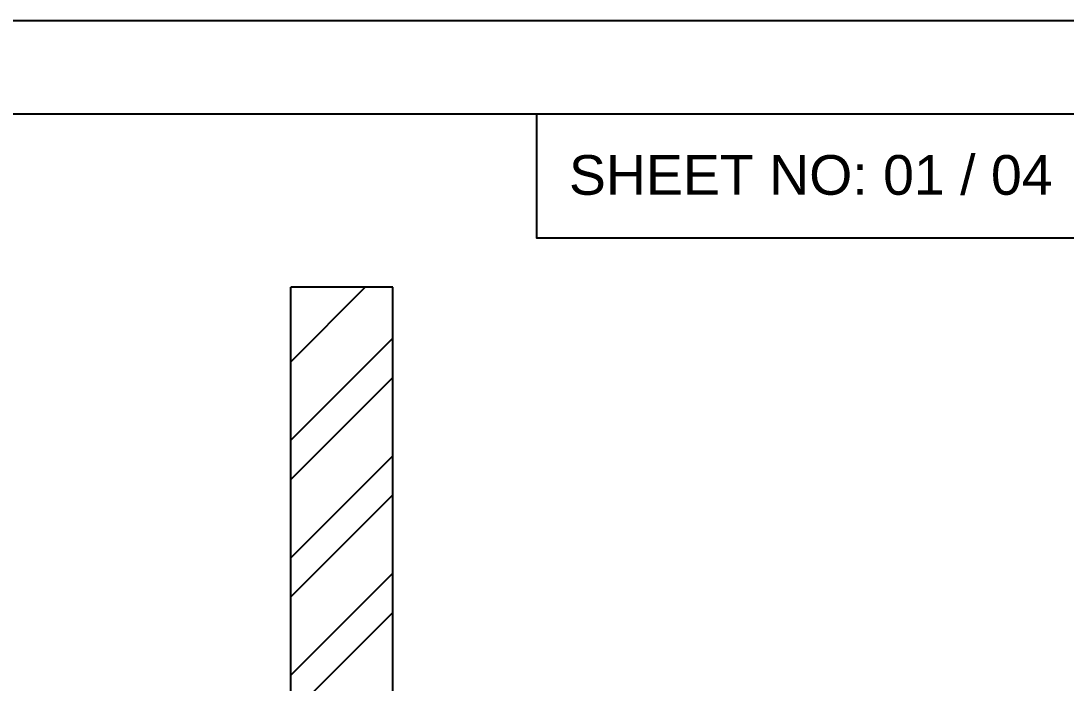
# Model space of a CAD drawing. Header units: metres. Extents: x -1744 to -758, y -4183 to -3914.
# Drawn here: x -1345.89 to -1301.06, y -3979.39 to -3950.96 of the extents above; entities that cross this region are included whole.
import ezdxf

# ---------------------------------------------------------------- set-up
doc = ezdxf.new("R2010")
doc.units = ezdxf.units.M
doc.layers.add('HATCH', color=8, linetype='Continuous', lineweight=25)
doc.layers.add('TEXT', color=7, linetype='Continuous')
doc.layers.add('WALL', color=7, linetype='Continuous')
doc.styles.add('KK', font='arial.ttf', dxfattribs={"width": 0.75})

# ---------------------------------------------------------------- blocks, each defined once
blk = doc.blocks.new('com src')
at = {"layer": 'TEXT', "linetype": 'Continuous'}
for p, q in [((0, 123.005), (46.733, 169.738)), ((0, 73.803), (64.016, 137.819)), ((0, 49.202), (64.016, 113.218)), ((0, 0), (64.016, 64.016)), ((0, -24.601), (64.016, 39.415)), ((0, -73.803), (64.016, -9.787)), ((0, -98.404), (64.016, -34.389))]:
    blk.add_line(p, q, dxfattribs=at)
at = {"layer": 'WALL'}
for p, q in [((0, -253.322), (0, 169.738)), ((64.016, 169.738), (0, 169.738)), ((64.016, -253.322), (64.016, 169.738))]:
    blk.add_line(p, q, dxfattribs=at)
blk = doc.blocks.new('A$C1C9B1590')
at = {"color": 1}
blk.add_lwpolyline([(365.732, 0), (365.732, 232), (0, 232), (0, 0)], close=True, dxfattribs=at)
blk.add_lwpolyline([(361.732, 4), (361.732, 228), (4, 228), (4, 4)], close=True)
at = {"layer": 'WALL'}
blk.add_lwpolyline([(305.08, 228), (281.72, 228), (281.72, 222.694), (305.08, 222.694)], close=True, dxfattribs=at)
at = {"layer": 'HATCH', "color": 1, "xscale": 0.0683846454916549, "yscale": 0.0683846454916549, "zscale": 0.0683846454916549}
blk.add_blockref('com src', (271.172, 208.957), dxfattribs=at)
at = {"layer": 'TEXT', "style": 'KK'}
blk.add_text('SHEET NO: 01 / 04', height=1.70242, dxfattribs=at).set_placement((283.105, 224.537))

msp = doc.modelspace()

# ---------------------------------------------------------------- block references
at = {"layer": 'WALL'}
msp.add_blockref('A$C1C9B1590', (-1605.48862, -4182.96317), dxfattribs=at)

doc.saveas('drawing.dxf')
